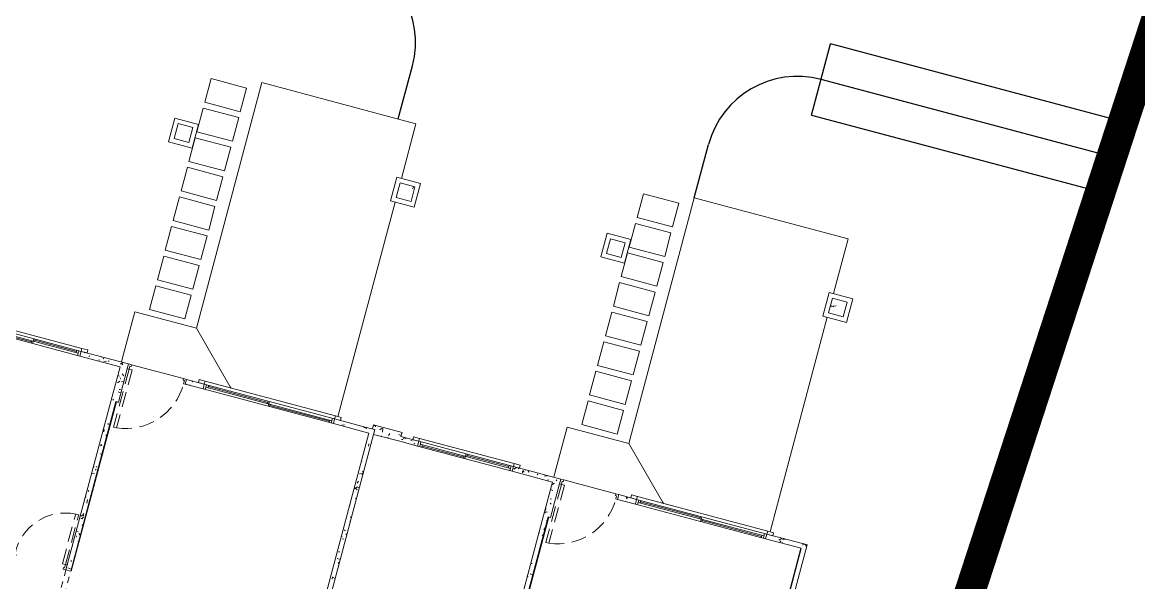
# Model space of a CAD drawing. Header units: metres. Extents: x 689715 to 690980, y 1005284 to 1006835.
# Drawn here: x 690875.46 to 690893.68, y 1005557.19 to 1005566.34 of the extents above; entities that cross this region are included whole.
import ezdxf

# ---------------------------------------------------------------- set-up
doc = ezdxf.new("R2010")
doc.units = ezdxf.units.M
for name, pattern in [('DASHED2', [0.375, 0.25, -0.125]), ('HIDDEN', [0.375, 0.25, -0.125]), ('Overhead', [0.00396875, 0.00238125, -0.0015875]), ('PHANTOM', [2.5, 1.25, -0.25, 0.25, -0.25, 0.25, -0.25])]:
    doc.linetypes.add(name, pattern=pattern)
for name, color, linetype in [('0_HUELLAS CASAS CASTILLA', 1, 'Continuous'), ('0_NUMERO DE LOTE FASE V', 3, 'Continuous'), ('C-CALLE-ACERA', 8, 'Continuous'), ('C-LOTE-LINEA', 230, 'Continuous'), ('G-Poligono efectivo', 40, 'Continuous'), ('POLIGONO EFECTIVO FIII', 6, 'Continuous')]:
    doc.layers.add(name, color=color, linetype=linetype)
for name, color, linetype, lineweight in [('Líneas ocultas', 7, 'HIDDEN', 13), ('Medium Lines', 10, 'Continuous', 18), ('Modelos genéricos', 7, 'Continuous', 13), ('Muros', 7, 'Continuous', 13), ('Overhead', 7, 'Overhead', 13), ('Patrón de corte', 7, 'Continuous', 13), ('Pilares estructurales', 7, 'Continuous', 25), ('Plan Swing', 7, 'HIDDEN', 13), ('Puertas', 7, 'Continuous', 13), ('Suelos', 7, 'Continuous', 9), ('Ventanas', 7, 'Continuous', 13)]:
    doc.layers.add(name, color=color, linetype=linetype, lineweight=lineweight)
pattern_1 = [(49.99999999999996, (0, -2.328306436538696e-10), (0.4377584771638401, -0.03836033982117172), [0.04599999999999997, -0.5029999999999996]), (354.9999999999999, (0, -2.328306436538696e-10), (-0.0843952140696779, 0.4580987315439033), [0.037, -0.402]), (100.451, (0.03600000008009374, -0.003000000258907676), (0.3526758939897786, 0.4199401312074266), [0.03899999999999999, -0.427]), (46.18399999999996, (0, 0.121999999973923), (0.6506308650644553, -0.1004214988211121), [0.06899999999999998, -0.7539999999999997]), (96.63599999999995, (0.05400000012014061, 0.113999999826774), (0.570191611846052, 0.5938707988951815), [0.058, -0.6409999999999998]), (351.1839999999999, (0, 0.121999999973923), (0.5697220635397624, 0.5936975411065765), [0.05499999999999999, -0.6039999999999999]), (21, (0.06099999987054616, 0.09100000001490116), (0.3642747293136029, -0.245780230253577), [0.04599999999999997, -0.5029999999999996]), (326, (0.06099999987054616, 0.09100000001490116), (0.1482769546615402, 0.4415777901075864), [0.03699999999999999, -0.4019999999999999]), (71.451, (0.09099999989848584, 0.07100000022910535), (0.512048302653334, 0.1963072483374968), [0.03900000000000001, -0.4270000000000002]), (37.49999999999998, (0, -2.328306436538696e-10), (0.007375797972208928, 0.2022933454275577), [0.02, -0.3769999999999999, 0.02, -0.3879999999999999, -0.4039999999999999]), (37.49999999999998, (0, -2.328306436538696e-10), (0.007375797972208928, 0.2022933454275577), [-0.8059999999999998, 0.02, -0.384]), (7.49999999999994, (0, -2.328306436538696e-10), (0.1600503399492728, 0.2399435114399267), [0.02, -0.2129999999999999, 0.02, -0.3679999999999999, -0.154]), (7.49999999999994, (0, -2.328306436538696e-10), (0.1600503399492728, 0.2399435114399267), [-0.6209999999999999, 0.02, -0.134]), (327.5, (-0.136000000173226, -2.328306436538696e-10), (0.325416223879766, -0.01404568388630395), [0.02, -0.132, 0.02, -0.455, -0.6309999999999999]), (327.5, (-0.136000000173226, -2.328306436538696e-10), (0.325416223879766, -0.01404568388630395), [-0.6279999999999999, 0.02, -0.6109999999999999]), (317.4999999999999, (-0.1970000000437722, -2.328306436538696e-10), (0.3554815006055005, 0.06081860510782444), [0.01999999999999999, -0.1779999999999999, 0.01999999999999999, -0.2959999999999999, -0.4479999999999997]), (317.4999999999999, (-0.1970000000437722, -2.328306436538696e-10), (0.3554815006055005, 0.06081860510782444), [-0.5139999999999997, 0.01999999999999999, -0.4279999999999998])]
pattern_2 = [(139.9999999999999, (365.6615329035558, -75.88183759397361), (0.03836033982117157, 0.4377584771638403), [0.04599999999999998, -0.5029999999999997]), (84.99999999999997, (365.6615329035558, -75.88183759397361), (-0.4580987315439035, -0.08439521406967809), [0.03700000000000001, -0.4020000000000002]), (190.451, (365.6645329040475, -75.84583759406814), (-0.4199401312074268, 0.3526758939897786), [0.039, -0.4270000000000001]), (136.1839999999999, (365.5395329040475, -75.8818375938572), (0.1004214988211118, 0.6506308650644554), [0.06899999999999998, -0.7539999999999998]), (186.6359999999999, (365.547532903729, -75.82783759379527), (-0.5938707988951819, 0.5701916118460522), [0.05799999999999998, -0.6409999999999996]), (81.18399999999994, (365.5395329040475, -75.8818375938572), (-0.5936975411065768, 0.5697220635397624), [0.05500000000000001, -0.6039999999999999]), (110.9999999999999, (365.5705329037737, -75.82083759387024), (0.245780230253577, 0.3642747293136032), [0.04599999999999999, -0.5029999999999999]), (55.99999999999997, (365.5705329037737, -75.82083759387024), (-0.4415777901075865, 0.1482769546615401), [0.03699999999999998, -0.4019999999999998]), (161.4509999999999, (365.5905329035595, -75.79083759407513), (-0.1963072483374971, 0.5120483026533341), [0.03899999999999999, -0.427]), (127.5, (365.6615329035558, -75.88183759397361), (-0.2022933454275577, 0.007375797972208872), [0.02, -0.3770000000000001, 0.02, -0.388, -0.404]), (127.5, (365.6615329035558, -75.88183759397361), (-0.2022933454275577, 0.007375797972208872), [-0.806, 0.02, -0.3840000000000001]), (97.49999999999994, (365.6615329035558, -75.88183759397361), (-0.2399435114399267, 0.1600503399492727), [0.02, -0.213, 0.02, -0.368, -0.154]), (97.49999999999994, (365.6615329035558, -75.88183759397361), (-0.2399435114399267, 0.1600503399492727), [-0.621, 0.02, -0.134]), (57.49999999999999, (365.6615329037886, -76.01783759397222), (0.01404568388630387, 0.3254162238797662), [0.01999999999999999, -0.1319999999999999, 0.01999999999999999, -0.455, -0.6309999999999997]), (57.49999999999999, (365.6615329037886, -76.01783759397222), (0.01404568388630387, 0.3254162238797662), [-0.6279999999999997, 0.01999999999999999, -0.6109999999999997]), (47.49999999999996, (365.6615329037886, -76.07883759384276), (-0.06081860510782452, 0.3554815006055007), [0.02, -0.178, 0.02, -0.2960000000000001, -0.4480000000000001]), (47.49999999999996, (365.6615329037886, -76.07883759384276), (-0.06081860510782452, 0.3554815006055007), [-0.5140000000000001, 0.02, -0.4280000000000001])]

# ---------------------------------------------------------------- blocks, each defined once
blk = doc.blocks.new('M_Opening-Door - 1_20 x 2_21 m-892349-PLANO CLAVE _8 CASAS EN HILERA_ - Dependent 1')
at = {"layer": 'Medium Lines', "color": 53}
for p, q in [((-0.6081886567164145, 0.04000000000000224), (-0.6081886567164145, -0.03999999999999618)), ((0.591811343283585, -0.03999999999999618), (0.591811343283585, 0.04000000000000224))]:
    blk.add_line(p, q, dxfattribs=at)
at = {"layer": 'Overhead', "color": 253}
for p, q in [((0.591811343283585, 0.04000000000000224), (-0.6081886567164145, 0.04000000000000224)), ((-0.6081886567164145, -0.03999999999999618), (0.591811343283585, -0.03999999999999618))]:
    blk.add_line(p, q, dxfattribs=at)
blk = doc.blocks.new('Window-Sliding - VENTANA DE 2_20 X 1_20-1540986-PLANO CLAVE _8 CASAS EN HILERA_ - Dependent 1')
at = {"layer": 'Ventanas', "color": 253}
for p, q in [((1.100365830454672, 0.04), (-1.099634169545327, 0.04)), ((-1.099634169545327, 0.04), (-1.099634169545327, -0.03999999999902364)), ((-1.099634169545327, 0.04000000000097637), (1.100365830454672, 0.04000000000097637)), ((-1.061534169779908, -0.03999999999902364), (-1.061534169779908, 0.04000000000097637)), ((-1.061534169779908, 0.04000000000097637), (-1.061534169779908, -0.03999999999902365)), ((1.062265830467165, 9.714248738745823e-13), (-1.061534169779908, 9.714248738745823e-13)), ((-1.026609169545286, 0.04000000000097637), (-1.026609169545286, 9.714248738745823e-13)), ((-0.02185916954532734, 0.02000000000096879), (-1.026609169545286, 0.02000000000096879)), ((-0.02185916954532734, 0.04000000000097637), (-0.02185916954532734, 9.714248738745823e-13)), ((0.000365830454672653, 9.714248738745823e-13), (0.000365830454672653, 0.04000000000097637)), ((0.000365830454672653, 9.714248738745823e-13), (0.000365830454672653, -0.03999999999902364)), ((0.02259083045467268, -0.03999999999902364), (0.02259083045467268, 9.714248738745823e-13)), ((1.027340830454717, -0.03999999999902364), (1.027340830454717, 9.714248738745823e-13)), ((1.062265830467165, 0.04000000000097637), (1.062265830467165, -0.03999999999902365)), ((1.100365830454672, -0.03999999999902364), (1.100365830454672, 0.04)), ((-1.099634169545327, -0.03999999999902364), (1.100365830454672, -0.03999999999902364)), ((-1.099634169545327, -0.03999999999902364), (1.100365830454672, -0.03999999999902364)), ((-1.09963416929923, -0.03999999999902364), (1.100365830455644, -0.03999999999902364)), ((0.02259083045467268, -0.0199999999990375), (1.027340830454716, -0.0199999999990375))]:
    blk.add_line(p, q, dxfattribs=at)
blk = doc.blocks.new('Window-Sliding - VENTANA DE 1_60 X 1_20-1540950-PLANO CLAVE _8 CASAS EN HILERA_ - Dependent 1')
at = {"layer": 'Ventanas', "color": 253}
for p, q in [((-0.799634169545327, -0.04), (-0.799634169545327, 0.03999999999902364)), ((-0.799634169545327, 0.03999999999902364), (0.8003658304546724, 0.03999999999902364)), ((-0.7996341695453272, 0.03999999999902364), (0.8003658304546725, 0.03999999999902364)), ((-0.7996341692992297, 0.03999999999902364), (0.800365830455645, 0.03999999999902364)), ((-0.7615341697799087, 0.03999999999902364), (-0.7615341697799087, -0.04000000000097637)), ((-0.7615341697799087, -0.04000000000097637), (-0.7615341697799087, 0.03999999999902365)), ((0.000365830454672653, -9.714248738745823e-13), (0.000365830454672653, 0.03999999999902364)), ((0.02259083045467268, 0.03999999999902364), (0.02259083045467268, -9.714248738745823e-13)), ((0.02259083045467268, 0.0199999999990375), (0.7273408304547152, 0.0199999999990375)), ((0.7273408304547152, 0.03999999999902364), (0.7273408304547152, -9.714248738745823e-13)), ((0.7622658304671647, -0.04000000000097637), (0.7622658304671647, 0.03999999999902365)), ((0.8003658304546724, 0.03999999999902364), (0.8003658304546724, -0.04)), ((0.8003658304546724, -0.04), (-0.799634169545327, -0.04)), ((-0.7996341695453272, -0.04000000000097637), (0.8003658304546725, -0.04000000000097637)), ((0.7622658304671647, -9.714248738745823e-13), (-0.761534169779909, -9.714248738745823e-13)), ((-0.7266091695452884, -0.04000000000097637), (-0.7266091695452884, -9.714248738745823e-13)), ((-0.02185916954532734, -0.02000000000096879), (-0.7266091695452884, -0.02000000000096879)), ((-0.02185916954532734, -0.04000000000097637), (-0.02185916954532734, -9.714248738745823e-13)), ((0.000365830454672653, -9.714248738745823e-13), (0.000365830454672653, -0.04000000000097637))]:
    blk.add_line(p, q, dxfattribs=at)
blk = doc.blocks.new('M_MOLDURA SENCILLA PARA VENTANAS - 2_20x1_20-1429797-PLANO CLAVE _8 CASAS EN HILERA_ - Dependent 1')
at = {"layer": 'Modelos genéricos', "color": 9, "lineweight": 9}
for p, q in [((-0.975000000000008, 0.08999999999999686), (-1.075000000000009, 0.08999999999999686)), ((-1.075000000000009, 0.08999999999999686), (-1.075000000000009, 0.04000000000000823)), ((-1.075000000000009, 0.04000000000000823), (-0.975000000000008, 0.04000000000000823)), ((-0.975000000000008, 0.04000000000000823), (-0.975000000000008, 0.08999999999999686)), ((1.324999999999992, 0.08999999999999686), (1.224999999999992, 0.08999999999999686)), ((1.224999999999992, 0.08999999999999686), (1.224999999999992, 0.04000000000000823)), ((1.224999999999992, 0.04000000000000823), (1.324999999999992, 0.04000000000000823)), ((1.324999999999992, 0.04000000000000823), (1.324999999999992, 0.08999999999999686))]:
    blk.add_line(p, q, dxfattribs=at)
at = {"layer": 'Modelos genéricos', "color": 253}
blk.add_line((-0.9750000000000082, 0.09000000000000001), (1.224999999999992, 0.09000000000000001), dxfattribs=at)
blk = doc.blocks.new('M_MOLDURA SENCILLA PARA VENTANAS - 1_20x1_60-V5-PLANO CLAVE _8 CASAS EN HILERA_ - Dependent 1')
at = {"layer": 'Modelos genéricos', "color": 9, "lineweight": 9}
for p, q in [((-0.675000000000009, 0.08999999999999686), (-0.7750000000000079, 0.08999999999999686)), ((-0.7750000000000079, 0.08999999999999686), (-0.7750000000000079, 0.04000000000000823)), ((-0.7750000000000079, 0.04000000000000823), (-0.675000000000009, 0.04000000000000823)), ((-0.675000000000009, 0.04000000000000823), (-0.675000000000009, 0.08999999999999686)), ((1.024999999999992, 0.08999999999999686), (0.9249999999999912, 0.08999999999999686)), ((0.9249999999999912, 0.08999999999999686), (0.9249999999999912, 0.04000000000000823)), ((0.9249999999999912, 0.04000000000000823), (1.024999999999992, 0.04000000000000823)), ((1.024999999999992, 0.04000000000000823), (1.024999999999992, 0.08999999999999686))]:
    blk.add_line(p, q, dxfattribs=at)
at = {"layer": 'Modelos genéricos', "color": 253}
blk.add_line((-0.675000000000008, 0.09000000000000001), (0.924999999999992, 0.09000000000000001), dxfattribs=at)
blk = doc.blocks.new('M_SINGLE DOOR_PRINCIPAL - _98 x 2_18-1543017-PLANO CLAVE _8 CASAS EN HILERA_ - Dependent 1')
at = {"layer": 'Plan Swing', "color": 253}
for p, q in [((0.4089999999999979, 0.04000000000001053), (0.4089999999999979, 1.02000000000001)), ((0.4600000000000514, 1.02000000000001), (0.4089999999999979, 1.02000000000001)), ((0.4600000000000514, 0.04000000000001053), (0.4600000000000514, 1.02000000000001)), ((0.4600000000000514, 0.04000000000001053), (0.4089999999999979, 0.04000000000001053))]:
    blk.add_line(p, q, dxfattribs=at)
blk.add_arc((0.520000000000048, 0.04480403496726841), 0.9814928273890571, 96.49364626227735, 179.9999999999998, dxfattribs=at)
at = {"layer": 'Puertas', "color": 9, "lineweight": 9}
for p, q in [((-0.460000000000006, 0.04000000000000724), (-0.4900000000000043, 0.04000000000000717)), ((-0.4600000000000058, -0.0122499999999987), (-0.460000000000006, 0.04000000000000724)), ((0.4899999999999966, 0.0400000000000091), (0.4599999999999982, 0.04000000000000896)), ((0.4599999999999982, 0.04000000000000896), (0.4599999999999982, -0.01224999999999695)), ((-0.4900000000000041, -0.03999999999999282), (-0.4400000000000057, -0.03999999999999271)), ((-0.4400000000000058, -0.01224999999999866), (-0.4600000000000058, -0.0122499999999987)), ((-0.4400000000000057, -0.03999999999999271), (-0.4400000000000058, -0.01224999999999866)), ((0.4599999999999982, -0.01224999999999695), (0.4399999999999982, -0.01224999999999702)), ((0.4399999999999982, -0.01224999999999702), (0.4399999999999982, -0.03999999999999092)), ((0.4399999999999982, -0.03999999999999092), (0.4899999999999966, -0.03999999999999099))]:
    blk.add_line(p, q, dxfattribs=at)
at = {"layer": 'Puertas', "color": 253}
for p, q in [((-0.4600000000000056, -0.01224999999998467), (-0.4600000000000056, -0.01099999999998057)), ((-0.4550000000000055, -0.01099999999998056), (-0.4600000000000056, -0.01099999999998057)), ((-0.4550000000000054, -0.01099999999998668), (-0.4600000000000054, -0.0109999999999867)), ((-0.4600000000000056, -0.01224999999998467), (-0.4550000000000055, -0.01224999999998466)), ((-0.4550000000000055, -0.01099999999998056), (-0.4550000000000055, -0.01224999999998466)), ((-0.4550000000000054, -0.01099999999998668), (-0.4550000000000054, -0.0122499999999908))]:
    blk.add_line(p, q, dxfattribs=at)
blk = doc.blocks.new('PV_PUERTA SENCILLA - _90 x 2_17-1542279-PLANO CLAVE _8 CASAS EN HILERA_ - Dependent 1')
at = {"layer": 'Líneas ocultas', "color": 253}
for p, q in [((0.3683286352964649, 0.03999999999999443), (0.3683286352964649, 0.8799999999999943)), ((0.4193286352964649, 0.8799999999999943), (0.3683286352964649, 0.8799999999999943)), ((0.4193286352964649, 0.03999999999999443), (0.4193286352964649, 0.8799999999999943)), ((0.4193286352964649, 0.03999999999999443), (0.3683286352964649, 0.03999999999999443))]:
    blk.add_line(p, q, dxfattribs=at)
blk.add_arc((0.4193286352964647, 0.03999999999997304), 0.841546790142994, 93.47440736753113, 183.4744073675307, dxfattribs=at)
at = {"layer": 'Puertas', "color": 253}
for p, q in [((-0.4500000000000027, -0.05000000000000356), (-0.450000000000003, 0.04999999999999645)), ((-0.4450000000000029, 0.04999999999999647), (-0.450000000000003, 0.04999999999999645)), ((-0.4450000000000029, 0.04999999999999647), (-0.4450000000000027, -0.05000000000000354)), ((-0.4500000000000027, -0.05000000000000356), (-0.4450000000000027, -0.05000000000000354))]:
    blk.add_line(p, q, dxfattribs=at)
at = {"layer": 'Puertas', "color": 9, "lineweight": 9}
for p, q in [((-0.4200000000000045, 0.03999999999999649), (-0.4450000000000046, 0.03999999999999646)), ((-0.4200000000000044, -0.01225000000000943), (-0.4200000000000045, 0.03999999999999649)), ((0.4499484307344891, 0.03999999999999823), (0.4200000000000014, 0.03999999999999804)), ((0.4200000000000014, 0.03999999999999804), (0.4200000000000016, -0.01225000000000783)), ((-0.4450000000000042, -0.04000000000000354), (-0.4000000000000044, -0.04000000000000346)), ((-0.4000000000000044, -0.01225000000000941), (-0.4200000000000044, -0.01225000000000943)), ((-0.4000000000000044, -0.04000000000000346), (-0.4000000000000044, -0.01225000000000941)), ((0.4200000000000016, -0.01225000000000783), (0.4000000000000016, -0.0122500000000079)), ((0.4000000000000016, -0.0122500000000079), (0.4000000000000013, -0.04000000000000183)), ((0.4000000000000013, -0.04000000000000183), (0.4499484307344889, -0.04000000000000187))]:
    blk.add_line(p, q, dxfattribs=at)
blk = doc.blocks.new('M_Concrete-Rectangular-Column - _25x_25-V7-PLANO CLAVE _8 CASAS EN HILERA_ - Dependent 1')
at = {"layer": 'Pilares estructurales', "lineweight": 13}
h = blk.add_hatch(dxfattribs=at)
h.set_pattern_fill('CONCRETE', color=256, style=0, pattern_type=2)
h.set_pattern_definition([(49.99999999999999, (-7.957000000000001, -75.643), (1.457020047383542, -0.1273482686276515), [0.152, -1.676]), (355, (-7.957000000000001, -75.643), (-0.2818653023739907, 1.528382135238966), [0.122, -1.341]), (100.451, (-7.835, -75.653), (1.17546538358712, 1.400456044289996), [0.13, -1.425]), (46.184, (-7.957000000000001, -75.236), (2.169039294737322, -0.336383022587974), [0.229, -2.515]), (96.636, (-7.776, -75.264), (1.898944685138781, 1.97970782763093), [0.194, -2.137]), (351.184, (-7.957000000000001, -75.236), (1.898795237190718, 1.979372286160904), [0.183, -2.012]), (21, (-7.754, -75.33800000000001), (1.212598781386422, -0.8177586412751406), [0.152, -1.676]), (326, (-7.754, -75.33800000000001), (0.4944494143613917, 1.473404145724342), [0.122, -1.341]), (71.45100000000001, (-7.653, -75.406), (1.707039752549385, 0.6549895290889265), [0.13, -1.425]), (37.50000000000001, (-7.957000000000001, -75.643), (0.02416182372297015, 0.6765066195347833), [0.067, -1.258, 0.067, -1.294, -1.346]), (37.50000000000001, (-7.957000000000001, -75.643), (0.02416182372297015, 0.6765066195347833), [-2.686, 0.067, -1.279]), (7.499999999999999, (-7.957000000000001, -75.643), (0.5349359976128323, 0.8016816565557453), [0.067, -0.7090000000000001, 0.067, -1.227, -0.513]), (7.499999999999999, (-7.957000000000001, -75.643), (0.5349359976128323, 0.8016816565557453), [-2.071, 0.067, -0.446]), (327.5, (-8.41, -75.643), (1.084235554558972, -0.04571938571545769), [0.067, -0.441, 0.067, -1.518, -2.103]), (327.5, (-8.41, -75.643), (1.084235554558972, -0.04571938571545769), [-2.093, 0.067, -2.036]), (317.5, (-8.613, -75.643), (1.185122407334744, 0.2039163545013021), [0.067, -0.593, 0.067, -0.986, -1.494]), (317.5, (-8.613, -75.643), (1.185122407334744, 0.2039163545013021), [-1.713, 0.067, -1.426])])
h.paths.add_polyline_path([(0.1250000000000062, -0.1249999999999326), (0.1250000000000062, 0.1250000000000625), (-0.1249999999999932, 0.1250000000000625), (-0.1249999999999932, -0.1249999999998936)], flags=0)
blk = doc.blocks.new('MOLDURA COLUMNA - 0_40x_40-1533038-PLANO CLAVE _8 CASAS EN HILERA_ - Dependent 1')
at = {"layer": 'Modelos genéricos', "color": 253}
for p, q in [((0.2000000000000064, 0.1999999999999915), (-0.1999999999999938, 0.1999999999999915)), ((-0.1999999999999937, 0.1999999999999915), (-0.1999999999999937, -0.2000000000000085)), ((0.2000000000000064, -0.2000000000000085), (0.2000000000000064, 0.1999999999999915)), ((-0.1249999999999938, -0.1250000000000084), (-0.1249999999999937, 0.1249999999999915)), ((-0.1249999999999937, 0.1249999999999915), (0.1250000000000063, 0.1249999999999915)), ((0.1250000000000063, 0.1249999999999915), (0.1250000000000063, -0.1250000000000084)), ((0.1250000000000063, -0.1250000000000084), (-0.1249999999999938, -0.1250000000000084)), ((-0.1999999999999937, -0.2000000000000085), (0.2000000000000065, -0.2000000000000085))]:
    blk.add_line(p, q, dxfattribs=at)
blk = doc.blocks.new('012-AR_CASTILLA_MODELO B_rvt-1-PLANO CLAVE _8 CASAS EN HILERA_ - Dependent 1')
at = {"layer": 'Patrón de corte'}
h = blk.add_hatch(dxfattribs=at)
h.set_pattern_fill('HORMIGÓN', color=254, scale=0.9999999999999999, style=0, pattern_type=2)
h.set_pattern_definition(pattern_1)
h.paths.add_polyline_path([(11.64183760143351, 80.16254749684595), (11.72183760162443, 80.16254749638028), (11.72183760168264, 83.02771324058995), (11.64183760154992, 83.02771324035712), (11.64183760166634, 82.04388341144659)], flags=0)
h.paths.add_polyline_path([(11.72183760144981, 84.22771324007772), (11.72183760127518, 87.69771324051544), (11.64183760154992, 87.69771324051544), (11.64183760154992, 84.22771324007772)], flags=0)
h = blk.add_hatch(dxfattribs=at)
h.set_pattern_fill('HORMIGÓN', color=254, scale=0.9999999999999999, style=0, pattern_type=2)
h.set_pattern_definition(pattern_1)
h.paths.add_polyline_path([(11.72183760162443, 79.59754749643616), (11.72183760162443, 80.16254749638028), (11.60183760151267, 80.16254749684595), (11.60183760157088, 79.59754749643616)], flags=0)
h = blk.add_hatch(dxfattribs=at)
h.set_pattern_fill('HORMIGÓN', color=254, scale=0.9999999999999999, style=0, pattern_type=2)
h.set_pattern_definition(pattern_1)
h.paths.add_polyline_path([(14.30183760158252, 79.51754749682732), (14.30183760169894, 79.59754749643616), (14.00183760165237, 79.59754749643616), (14.00183760159416, 79.51754749636166)], flags=0)
h.paths.add_polyline_path([(11.60178603231907, 79.51754749636166), (12.40183760155924, 79.51754749636166), (12.40183760150103, 79.59754749690183), (11.60178603220265, 79.59754749643616)], flags=0)
h.paths.add_polyline_path([(10.6217860323377, 79.51754749659449), (10.62178603222128, 79.59754749643616), (10.32178603223292, 79.59754749643616), (10.32178603217471, 79.51754749706015)], flags=0)
h.paths.add_polyline_path([(7.521837601496372, 79.51754749682732), (8.121786032337695, 79.51754749636166), (8.12178603245411, 79.59754749643616), (7.521837601438165, 79.59754749643616)], flags=0)
at = {"layer": 'Muros', "color": 253}
for p, q in [((11.63183776917867, 80.16754749673419), (11.63183776894584, 83.02771324035712)), ((11.64183760154992, 83.02771324035712), (11.64183760143351, 80.16254749684595)), ((11.72183760162443, 80.16254749638028), (11.72183760168264, 83.02771324058995)), ((11.63183776917867, 80.16754749673419), (11.60183760151267, 80.16754749673419)), ((11.60183760151267, 80.16254749684595), (11.60183760157088, 79.59754749643616)), ((11.64183760143351, 80.16254749684595), (11.60183760151267, 80.16254749684595)), ((11.72183760162443, 79.59754749643616), (11.72183760162443, 80.16254749638028)), ((8.12178603245411, 79.59754749643616), (7.521837601438165, 79.59754749643616)), ((10.62178603222128, 79.59754749643616), (10.32178603223292, 79.59754749643616)), ((10.6217860323377, 79.51754749659449), (10.62178603222128, 79.59754749643616)), ((11.60178603220265, 79.59754749643616), (11.60178603231907, 79.51754749636166)), ((12.40183760150103, 79.59754749690183), (11.72183760162443, 79.59754749643616)), ((7.521837601496372, 79.51754749682732), (8.121786032337695, 79.51754749636166)), ((10.32178603217471, 79.51754749706015), (10.6217860323377, 79.51754749659449)), ((11.60178603231907, 79.51754749636166), (12.40183760155924, 79.51754749636166))]:
    blk.add_line(p, q, dxfattribs=at)
at = {"layer": 'Suelos', "color": 9}
for p, q in [((8.081786032300442, 79.46754749701358), (8.08178603235865, 79.4475474965293)), ((8.08178603235865, 79.4475474965293), (8.081786032475065, 75.84254749678075)), ((9.881786032230593, 79.46754749654792), (9.901786032365635, 79.44754749699496)), ((9.901786032365635, 79.44754749699496), (10.68178603233537, 78.66754749673419)), ((10.67178603226785, 79.51754749659449), (11.55178603238892, 79.51754749682732)), ((11.72183974494692, 79.4475474965293), (11.7218397265533, 79.51754749659449)), ((11.7218399476842, 78.66754749650136), (11.72183974494692, 79.4475474965293)), ((10.68178603233537, 78.66754749673419), (11.7218399476842, 78.66754749650136)), ((10.68178603227716, 74.51754749729298), (10.68178603233537, 78.66754749673419)), ((11.50178603245877, 78.56754749664105), (10.9017860321328, 78.56754749664105)), ((10.9017860321328, 78.56754749664105), (10.9017860321328, 78.16754749673419)), ((11.50178603234235, 78.16754749673419), (11.50178603245877, 78.56754749664105)), ((10.9017860321328, 78.16754749673419), (11.50178603234235, 78.16754749673419)), ((11.50178603216773, 78.06754749733955), (10.90178603224922, 78.06754749664105)), ((10.90178603224922, 78.06754749664105), (10.90178603248205, 77.66754749673419)), ((11.50178603210952, 77.66754749673419), (11.50178603216773, 78.06754749733955)), ((10.90178603248205, 77.66754749673419), (11.50178603210952, 77.66754749673419)), ((11.50178603245877, 77.56754749664105), (10.9017860321328, 77.56754749664105)), ((10.9017860321328, 77.56754749664105), (10.90178603236564, 77.16754749673419)), ((11.50178603234235, 77.16754749673419), (11.50178603245877, 77.56754749664105)), ((10.90178603236564, 77.16754749673419), (11.50178603234235, 77.16754749673419)), ((11.50178603245877, 77.06754749664105), (10.90178603236564, 77.06754749664105)), ((10.90178603236564, 77.06754749664105), (10.90178603236564, 76.66754749696702)), ((11.50178603234235, 76.66754749673419), (11.50178603245877, 77.06754749664105)), ((10.90178603236564, 76.66754749696702), (11.50178603234235, 76.66754749673419)), ((11.50178603245877, 76.56754749664105), (10.90178603236564, 76.56754749664105)), ((10.90178603236564, 76.56754749664105), (10.90178603224922, 76.16754749696702)), ((11.50178603222594, 76.16754749673419), (11.50178603245877, 76.56754749664105)), ((10.90178603224922, 76.16754749696702), (11.50178603222594, 76.16754749673419)), ((11.50178603245877, 76.06754749664105), (10.90178603224922, 76.06754749664105)), ((10.90178603224922, 76.06754749664105), (10.90178603236564, 75.66754749673419)), ((11.50178603234235, 75.66754749673419), (11.50178603245877, 76.06754749664105)), ((10.90178603236564, 75.66754749673419), (11.50178603234235, 75.66754749673419)), ((8.08178603235865, 75.44254749664105), (8.081786032416858, 74.51754749682732)), ((11.50178603245877, 75.56754749664105), (10.90178603236564, 75.56754749687389)), ((10.90178603236564, 75.56754749687389), (10.9017860321328, 75.16754749696702)), ((11.50178603228414, 75.16754749719985), (11.50178603245877, 75.56754749664105)), ((10.9017860321328, 75.16754749696702), (11.50178603228414, 75.16754749719985)), ((11.50178603257518, 75.06754749664105), (10.90178603236564, 75.06754749664105)), ((10.90178603236564, 75.06754749664105), (10.9017860320746, 74.66754749673419)), ((11.50178603234235, 74.66754749719985), (11.50178603257518, 75.06754749664105)), ((8.081786032184027, 74.51754749682732), (10.68178603227716, 74.51754749729298)), ((10.9017860320746, 74.66754749673419), (11.50178603234235, 74.66754749719985))]:
    blk.add_line(p, q, dxfattribs=at)
at = {"color": 254, "lineweight": 13}
for name, p, rotation in [('M_Opening-Door - 1_20 x 2_21 m-892349-PLANO CLAVE _8 CASAS EN HILERA_ - Dependent 1', (11.68183760164538, 83.61952458345331), 270), ('PV_PUERTA SENCILLA - _90 x 2_17-1542279-PLANO CLAVE _8 CASAS EN HILERA_ - Dependent 1', (12.17178603215143, 82.98771324031986), 179.9999999999999), ('Window-Sliding - VENTANA DE 2_20 X 1_20-1540986-PLANO CLAVE _8 CASAS EN HILERA_ - Dependent 1', (9.222151862748433, 79.55754749733023), 179.9999999999999), ('Window-Sliding - VENTANA DE 1_60 X 1_20-1540950-PLANO CLAVE _8 CASAS EN HILERA_ - Dependent 1', (13.20220343192341, 79.55754749686457), 179.9999999999999), ('M_MOLDURA SENCILLA PARA VENTANAS - 2_20x1_20-1429797-PLANO CLAVE _8 CASAS EN HILERA_ - Dependent 1', (9.346786032314412, 79.55754749733023), 179.9999999999999), ('M_MOLDURA SENCILLA PARA VENTANAS - 1_20x1_60-V5-PLANO CLAVE _8 CASAS EN HILERA_ - Dependent 1', (13.3268376016058, 79.55754749663174), 179.9999999999999)]:
    blk.add_blockref(name, p, dxfattribs=dict(at, rotation=rotation))
for name, p in [('M_SINGLE DOOR_PRINCIPAL - _98 x 2_18-1543017-PLANO CLAVE _8 CASAS EN HILERA_ - Dependent 1', (11.11178603227017, 79.55754749686457)), ('MOLDURA COLUMNA - 0_40x_40-1533038-PLANO CLAVE _8 CASAS EN HILERA_ - Dependent 1', (7.956786032300442, 75.64254749636166)), ('MOLDURA COLUMNA - 0_40x_40-1533038-PLANO CLAVE _8 CASAS EN HILERA_ - Dependent 1', (11.70678603230044, 75.64254749729298)), ('M_Concrete-Rectangular-Column - _25x_25-V7-PLANO CLAVE _8 CASAS EN HILERA_ - Dependent 1', (7.956786032300442, 75.64254749636166))]:
    blk.add_blockref(name, p, dxfattribs=at)
blk = doc.blocks.new('A TRANSFORMADA A B')
at = {"layer": 'Patrón de corte'}
h = blk.add_hatch(dxfattribs=at)
h.set_pattern_fill('HORMIGÓN', color=254, angle=90.00000000000001, style=0, pattern_type=2)
h.set_pattern_definition(pattern_2)
h.paths.add_polyline_path([(286.063985406654, -61.05999999231426), (277.9638196632732, -61.05999999237247), (277.9638196630403, -61.13999999215594), (286.0639854073524, -61.13999999221414)], flags=0)
h = blk.add_hatch(dxfattribs=at)
h.set_pattern_fill('HORMIGÓN', color=254, angle=90.00000000000001, style=0, pattern_type=2)
h.set_pattern_definition(pattern_2)
h.paths.add_polyline_path([(286.2139854072593, -61.57999999221647), (286.2139854070265, -61.05999999248888), (286.063985406654, -61.05999999231426), (286.0639854071196, -61.57999999215826), (286.1439854069613, -61.57999999239109)], flags=0)
h = blk.add_hatch(dxfattribs=at)
h.set_pattern_fill('HORMIGÓN', color=254, angle=90.00000000000001, style=0, pattern_type=2)
h.set_pattern_definition(pattern_2)
h.paths.add_polyline_path([(286.1439854069613, -61.57999999239109), (286.0639854071196, -61.57999999215826), (286.0639854071196, -61.87999999232125), (286.143985407427, -61.87999999237945)])
h.paths.add_polyline_path([(286.1439854071941, -64.28005156177096), (286.143985407427, -63.47999999229796), (286.0639854071196, -63.47999999241438), (286.0639854071196, -64.28005156177096)])
h.paths.add_polyline_path([(286.1439854069613, -65.26005156169413), (286.0639854068868, -65.2600515614613), (286.0639854071196, -65.56005156162428), (286.1439854067285, -65.56005156162428)])
h.paths.add_polyline_path([(286.1439854067285, -68.4399999876623), (286.1439854069613, -67.7600515614613), (286.0639854071196, -67.76005156157771), (286.0639854071196, -68.43999998754589)])
h = blk.add_hatch(dxfattribs=at)
h.set_pattern_fill('HORMIGÓN', color=254, angle=90.00000000000001, style=0, pattern_type=2)
h.set_pattern_definition(pattern_2)
h.paths.add_polyline_path([(285.4989854069427, -64.23999999236548), (285.4989854074083, -64.15999999223277), (282.6338196631987, -64.15999999223277), (282.6338196631987, -64.23999999230728), (283.6176494921092, -64.23999999230728)], flags=0)
h.paths.add_polyline_path([(281.4338196632452, -64.15999999223277), (277.9638196628075, -64.15999999252381), (277.9638196632732, -64.23999999236548), (281.4338196634781, -64.23999999213265)], flags=0)
h = blk.add_hatch(dxfattribs=at)
h.set_pattern_fill('HORMIGÓN', color=254, angle=90.00000000000001, style=0, pattern_type=2)
h.set_pattern_definition(pattern_2)
h.paths.add_polyline_path([(286.0639854068868, -64.15999999211635), (285.4989854074083, -64.15999999223277), (285.4989854069427, -64.27999999222811), (286.0639854068868, -64.27999999234453)], flags=0)
at = {"layer": '0_HUELLAS CASAS CASTILLA', "color": 8, "lineweight": 5}
blk.add_line((286.143985407427, -68.43999998772051), (273.3538196636364, -68.43999998772051), dxfattribs=at)
at = {"layer": '0_HUELLAS CASAS CASTILLA', "color": 8}
for p, q in [((277.963819663506, -68.35999999707565), (286.0639854073524, -68.35999998776242)), ((286.143985407427, -68.359999987646), (286.143985407427, -68.43999998772051))]:
    blk.add_line(p, q, dxfattribs=at)
at = {"layer": 'Muros', "color": 253}
for p, q in [((286.063985406654, -61.05999999231426), (277.9638196632732, -61.05999999237247)), ((286.0639854073524, -61.13999999221414), (286.0639854071196, -61.57999999215826)), ((286.2139854070265, -61.09999999246793), (286.1439854069613, -61.0999999922351)), ((286.2139854072593, -61.57999999221647), (286.2139854070265, -61.09999999246793)), ((286.0639854071196, -61.57999999215826), (286.0639854071196, -61.87999999232125)), ((286.1439854069613, -61.57999999239109), (286.2139854072593, -61.57999999221647)), ((286.143985407427, -61.87999999237945), (286.1439854069613, -61.57999999239109)), ((286.0639854071196, -63.47999999241438), (286.0639854068868, -64.15999999211635)), ((286.1439854071941, -64.28005156177096), (286.143985407427, -63.47999999229796)), ((285.4989854074083, -64.15999999223277), (282.6338196631987, -64.15999999223277)), ((282.6338196631987, -64.23999999230728), (285.4989854069427, -64.23999999236548)), ((285.4939854070544, -64.24999982467853), (282.6338196631987, -64.24999982467853)), ((285.4939854070544, -64.24999982467853), (285.4939854068216, -64.2799999921699)), ((286.0639854068868, -64.15999999211635), (285.4989854074083, -64.15999999223277)), ((285.4989854069427, -64.23999999236548), (285.4989854069427, -64.27999999222811)), ((285.4989854069427, -64.27999999222811), (286.0639854068868, -64.27999999234453)), ((286.0639854071196, -64.28005156177096), (286.1439854071941, -64.28005156177096)), ((286.0639854068868, -65.2600515614613), (286.0639854071196, -65.56005156162428)), ((286.1439854069613, -65.26005156169413), (286.0639854068868, -65.2600515614613)), ((286.1439854067285, -65.56005156162428), (286.1439854069613, -65.26005156169413)), ((286.0639854071196, -67.76005156157771), (286.0639854071196, -68.35999999230262)), ((286.1439854067285, -68.35999999241903), (286.1439854069613, -67.7600515614613))]:
    blk.add_line(p, q, dxfattribs=at)
blk.add_lwpolyline([(286.1439854069613, -61.05999999213964), (286.1439854069613, -61.13999999203952), (282.713819663506, -61.13999999215594)], dxfattribs=at)
at = {"layer": 'Suelos', "color": 9}
for p, q in [((286.2139854070265, -64.15999784879386), (286.1439854069613, -64.15999786724569)), ((286.9939854070544, -64.15999764634762), (286.2139854070265, -64.15999784879386)), ((286.9939854068216, -65.20005156181287), (286.9939854070544, -64.15999764634762)), ((286.1439854071941, -65.21005156164756), (286.1439854067285, -64.33005156175932)), ((287.4939854070544, -64.38005156174768), (287.0939854069147, -64.38005156151485)), ((287.0939854069147, -64.38005156151485), (287.0939854069147, -64.98005156166619)), ((287.4939854065888, -64.9800515617244), (287.4939854070544, -64.38005156174768)), ((287.9939854068216, -64.38005156163126), (287.5939854066819, -64.38005156163126)), ((287.5939854066819, -64.38005156163126), (287.5939854071476, -64.98005156154977)), ((287.9939854068216, -64.98005156160798), (287.9939854068216, -64.38005156163126)), ((288.4939854068216, -64.38005156163126), (288.0939854069147, -64.38005156145664)), ((288.0939854069147, -64.38005156145664), (288.0939854069147, -64.98005156149156)), ((288.4939854068216, -64.98005156154977), (288.4939854068216, -64.38005156163126)), ((288.9939854068216, -64.38005156157305), (288.5939854069147, -64.38005156151485)), ((288.5939854069147, -64.38005156151485), (288.5939854071476, -64.98005156143336)), ((288.9939854068216, -64.98005156149156), (288.9939854068216, -64.38005156157305)), ((289.4939854070544, -64.38005156145664), (289.0939854071476, -64.38005156139843)), ((289.0939854071476, -64.38005156139843), (289.0939854066819, -64.9800515617244)), ((289.4939854068216, -64.98005156143336), (289.4939854070544, -64.38005156145664)), ((289.9939854068216, -64.38005156163126), (289.5939854069147, -64.38005156157305)), ((289.5939854069147, -64.38005156157305), (289.5939854069147, -64.9800515617244)), ((289.9939854070544, -64.98005156131694), (289.9939854068216, -64.38005156163126)), ((290.4939854068216, -64.38005156151485), (290.0939854071476, -64.38005156157305)), ((290.0939854071476, -64.38005156157305), (290.0939854064491, -64.98005156154977)), ((290.4939854068216, -64.98005156149156), (290.4939854068216, -64.38005156151485)), ((290.9939854068216, -64.38005156157305), (290.5939854069147, -64.38005156151485)), ((290.5939854069147, -64.38005156151485), (290.5939854069147, -64.98005156160798)), ((290.9939854068216, -64.98005156184081), (290.9939854068216, -64.38005156157305)), ((287.0939854069147, -64.98005156166619), (287.4939854065888, -64.9800515617244)), ((287.5939854071476, -64.98005156154977), (287.9939854068216, -64.98005156160798)), ((288.0939854069147, -64.98005156149156), (288.4939854068216, -64.98005156154977)), ((288.5939854071476, -64.98005156143336), (288.9939854068216, -64.98005156149156)), ((289.0939854066819, -64.9800515617244), (289.4939854068216, -64.98005156143336)), ((289.5939854069147, -64.9800515617244), (289.9939854070544, -64.98005156131694)), ((290.0939854064491, -64.98005156154977), (290.4939854068216, -64.98005156149156)), ((290.5939854069147, -64.98005156160798), (290.9939854068216, -64.98005156184081)), ((286.2139854070265, -65.98005156154977), (286.9939854068216, -65.20005156181287)), ((291.1439854067285, -65.20005156158004), (286.9939854068216, -65.20005156181287)), ((291.1439854069613, -67.80005156161496), (291.1439854067285, -65.20005156158004)), ((286.1939854072407, -66.00005156151019), (286.2139854070265, -65.98005156154977)), ((286.1939854072407, -67.80005156155676), (286.2139854070265, -67.80005156155676)), ((286.2139854070265, -67.80005156155676), (289.8189854063094, -67.80005156138213)), ((290.2189854069147, -67.80005156149855), (291.1439854067285, -67.80005156144034))]:
    blk.add_line(p, q, dxfattribs=at)
at = {"color": 254, "lineweight": 13}
for name, p, rotation in [('Window-Sliding - VENTANA DE 1_60 X 1_20-1540950-PLANO CLAVE _8 CASAS EN HILERA_ - Dependent 1', (286.1039854066912, -62.67963416181738), 270), ('M_MOLDURA SENCILLA PARA VENTANAS - 1_20x1_60-V5-PLANO CLAVE _8 CASAS EN HILERA_ - Dependent 1', (286.103985406924, -62.55499999236781), 270), ('MOLDURA COLUMNA - 0_40x_40-1533038-PLANO CLAVE _8 CASAS EN HILERA_ - Dependent 1', (290.0189854067285, -64.17505156161496), 90), ('M_SINGLE DOOR_PRINCIPAL - _98 x 2_18-1543017-PLANO CLAVE _8 CASAS EN HILERA_ - Dependent 1', (286.1039854066912, -64.7700515614124), 90), ('Window-Sliding - VENTANA DE 2_20 X 1_20-1540986-PLANO CLAVE _8 CASAS EN HILERA_ - Dependent 1', (286.1039854066912, -66.65968573110877), 270), ('M_MOLDURA SENCILLA PARA VENTANAS - 2_20x1_20-1429797-PLANO CLAVE _8 CASAS EN HILERA_ - Dependent 1', (286.1039854066912, -66.535051561601), 270), ('MOLDURA COLUMNA - 0_40x_40-1533038-PLANO CLAVE _8 CASAS EN HILERA_ - Dependent 1', (290.018985407427, -67.92505156155676), 90), ('M_Concrete-Rectangular-Column - _25x_25-V7-PLANO CLAVE _8 CASAS EN HILERA_ - Dependent 1', (290.018985407427, -67.92505156155676), 90)]:
    blk.add_blockref(name, p, dxfattribs=dict(at, rotation=rotation))
blk = doc.blocks.new('CASTILLA 7 NUEVA')
at = {"rotation": 269.9999998879757}
blk.add_blockref('A TRANSFORMADA A B', (330.5665340038831, 260.2961971417535), dxfattribs=at)
at = {"layer": '0_HUELLAS CASAS CASTILLA', "color": 8, "lineweight": 5}
blk.add_blockref('012-AR_CASTILLA_MODELO B_rvt-1-PLANO CLAVE _8 CASAS EN HILERA_ - Dependent 1', (261.9846956953988, -105.3653356283903), dxfattribs=at)

msp = doc.modelspace()

# ---------------------------------------------------------------- linework, layer by layer
at = {"layer": 'C-CALLE-ACERA', "linetype": 'Continuous', "ltscale": 5}
for p, q in [((690893.4224468493, 1005564.716788328), (690888.6477738543, 1005565.99026111)), ((690881.5942045624, 1005564.766676111), (690881.826139487, 1005565.636277282)), ((690893.2363201869, 1005564.145456614), (690888.493150572, 1005565.410526999)), ((690888.3385272892, 1005564.830792887), (690893.0501935241, 1005563.574124899)), ((690886.4253221612, 1005563.478148756), (690886.6572570852, 1005564.347749924))]:
    msp.add_line(p, q, dxfattribs=at)
at = {"layer": 'C-CALLE-ACERA', "linetype": 'Continuous', "ltscale": 5, "flags": 128}
msp.add_lwpolyline([(690888.3385096634, 1005564.830726802), (690888.6477738537, 1005565.990261108)], dxfattribs=at)
at = {"layer": 'C-CALLE-ACERA', "linetype": 'Continuous', "ltscale": 5}
for centre, radius, start, end in [((690880.3768042072, 1005566.022835488), 1.500000000059576, 345.0660436400152, 75.06604363357046), ((690888.1065923648, 1005563.961191718), 1.500000000007095, 75.06604364001525, 165.0660436335705)]:
    msp.add_arc(centre, radius, start, end, dxfattribs=at)
at = {"layer": 'C-LOTE-LINEA', "linetype": 'DASHED2', "ltscale": 10}
msp.add_lwpolyline([(690527.162542012, 1005762.55217474, 0.06096970443971683), (690620.712962578, 1005724.922512427), (690640.6962268567, 1005719.592693363, 0.1423503763009591), (690757.8668941851, 1005722.189068381), (690845.6673688134, 1005749.826457494, -0.0920879614862782), (690914.5557968616, 1005758.223718851), (690939.6154677207, 1005756.658973624, -0.4320455745138401), (690945.1963273808, 1005749.935352629), (690944.6068730457, 1005745.161590137), (690942.9009030615, 1005731.345599584), (690930.4797555115, 1005684.671584324), (690925.1661557793, 1005664.705068833), (690911.0194990151, 1005618.732445432), (690882.3796352032, 1005530.819933234), (690879.9346462192, 1005523.811015312), (690874.4140717937, 1005511.208012466), (690854.3843595171, 1005461.893091476)], format="xyb", dxfattribs=at)
at = {"layer": 'G-Poligono efectivo'}
msp.add_lwpolyline([(690764.6633225936, 1005325.153635308), (690784.6380282403, 1005349.808785548), (690807.4302207824, 1005379.612583278), (690825.2255645392, 1005402.826549776), (690837.9859715286, 1005424.788608274), (690849.516859995, 1005447.622245986), (690868.3120600489, 1005490.493175005), (690882.379635203, 1005530.819933234), (690911.019499015, 1005618.732445432), (690925.1661557792, 1005664.705068833), (690942.9009030615, 1005731.345599584), (690946.4743806529, 1005760.285811365), (690946.0527666983, 1005791.722984292), (690933.0792960755, 1005831.858273752)], dxfattribs=at)
at = {"layer": 'POLIGONO EFECTIVO FIII', "linetype": 'Continuous', "ltscale": 10, "const_width": 0.5}
msp.add_lwpolyline([(690527.162542012, 1005762.55217474, 0.06096970611397219), (690620.712962578, 1005724.922512427), (690640.6962268567, 1005719.592693363, 0.1423503762835495), (690757.8668941851, 1005722.189068381), (690845.6673688134, 1005749.826457494, -0.0920879614862782), (690914.5557968616, 1005758.223718851), (690939.6154677207, 1005756.658973624, -0.4320455745138401), (690945.1963273808, 1005749.935352629), (690944.6068730457, 1005745.161590137), (690942.9009030615, 1005731.345599584), (690930.4797555115, 1005684.671584324), (690925.1661557793, 1005664.705068833), (690911.0194990151, 1005618.732445432), (690882.3796352032, 1005530.819933234), (690879.9346462181, 1005523.811015309), (690874.4140717937, 1005511.208012466), (690854.3843595171, 1005461.893091476)], format="xyb", dxfattribs=at)

# ---------------------------------------------------------------- block references
at = {"layer": '0_NUMERO DE LOTE FASE V', "linetype": 'PHANTOM', "rotation": 165.0660436350674}
msp.add_blockref('CASTILLA 7 NUEVA', (691134.8790145139, 1005465.285896031), dxfattribs=at)

doc.saveas('drawing.dxf')
